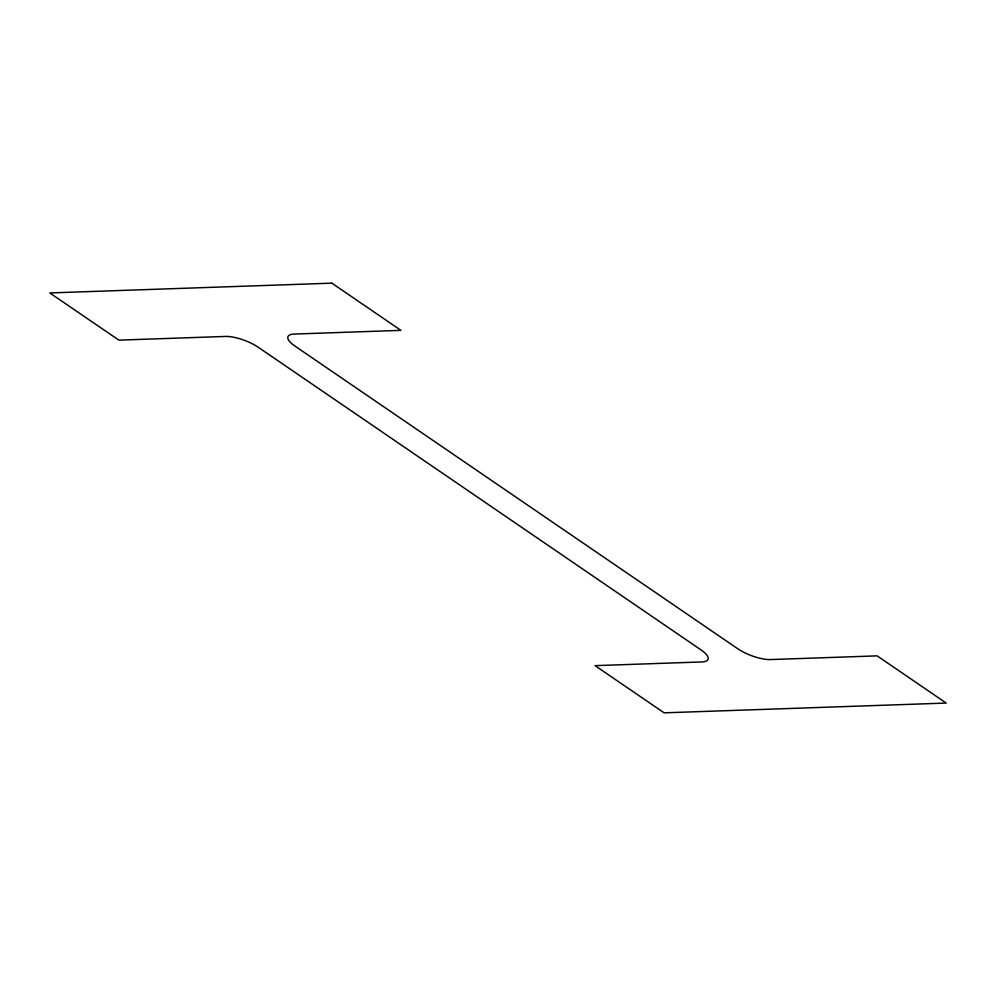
<?xml version="1.0" encoding="UTF-8"?>
<svg xmlns="http://www.w3.org/2000/svg" width="996" height="996" viewBox="0 0 996 996"><rect width="100%" height="100%" fill="white"/><g stroke="black" fill="none" stroke-linecap="round" stroke-linejoin="round"><path stroke-width="1.49" d="M331.867 283.163L49.8 292.936L118.86 340.134L225.582 336.436A24.639 7.819 21 0 1 258.338 347.318L701.084 649.952A24.639 7.819 21 0 1 701.794 661.942L595.073 665.639L664.133 712.837L946.2 703.064L877.14 655.866L770.418 659.564A24.639 7.819 21 0 1 737.663 648.682L294.916 346.048A24.639 7.819 21 0 1 294.206 334.058L400.927 330.361L331.867 283.163"/></g></svg>
